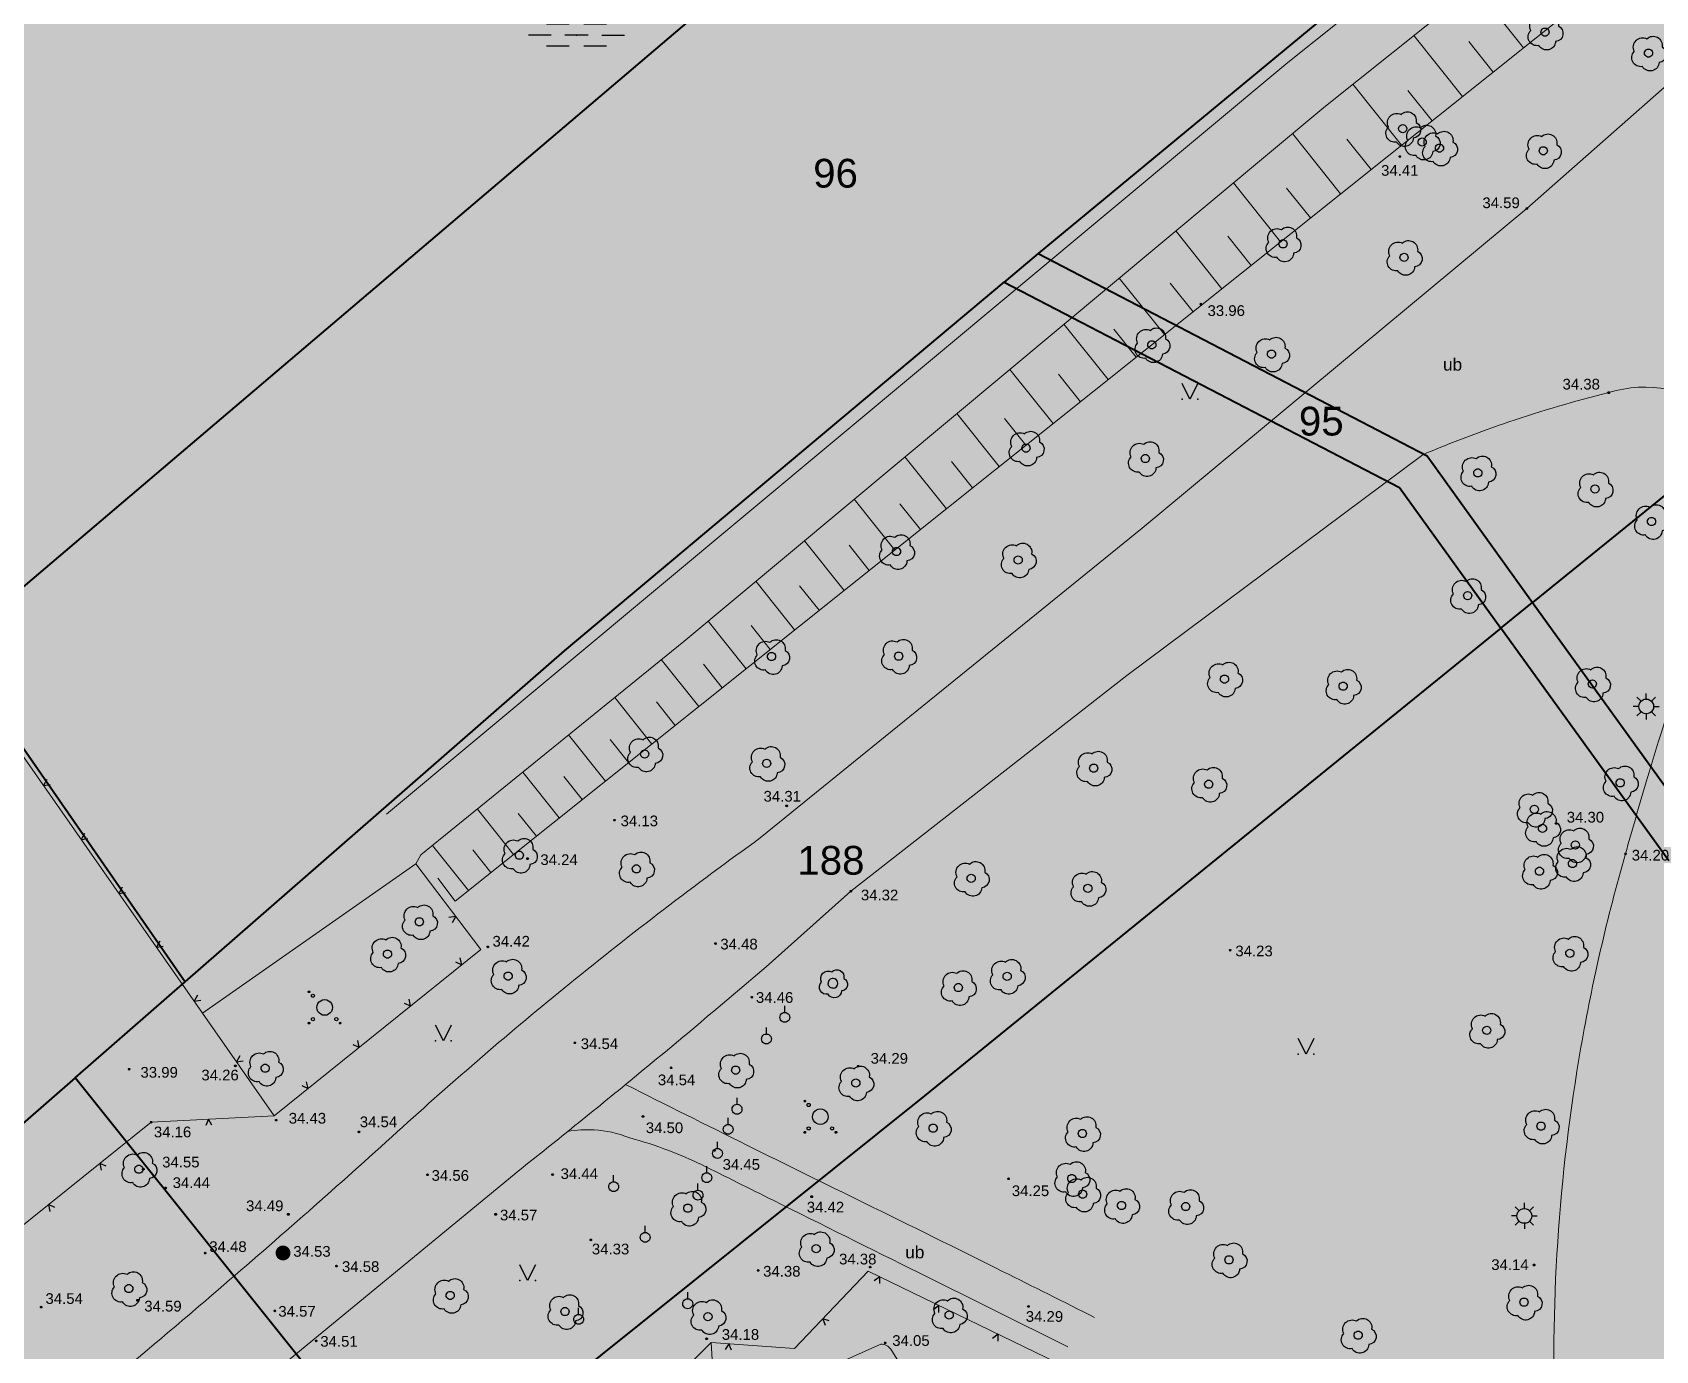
# Model space of a CAD drawing. Header units: metres. Extents: x 363857 to 365179, y 5807840 to 5809004.
# Drawn here: x 364796.9 to 364895.6, y 5808210 to 5808290.2 of the extents above; entities that cross this region are included whole.
import ezdxf

# ---------------------------------------------------------------- set-up
doc = ezdxf.new("R2010")
doc.units = ezdxf.units.M
doc.header["$LTSCALE"] = 0.5
doc.linetypes.add('LF11.26', pattern=[0])
doc.layers.get('0').update_dxf_attribs({"color": 1, "linetype": 'CONTINUOUS'})
for name, color, linetype in [('Flurstücksgrenze', 5, 'CONTINUOUS'), ('Stk.Befestigungsarten', 1, 'CONTINUOUS'), ('Stk.Beleuchtung', 1, 'CONTINUOUS'), ('Stk.Bäume', 1, 'CONTINUOUS'), ('Stk.Böschungen', 1, 'CONTINUOUS'), ('Stk.Einfriedungen', 1, 'CONTINUOUS'), ('Stk.Geländehöhen', 1, 'CONTINUOUS'), ('Stk.Gewässer', 1, 'CONTINUOUS'), ('Stk.Grünflächen', 1, 'CONTINUOUS'), ('Stk.Stadtmöbel', 1, 'CONTINUOUS'), ('Stk.Sumpfflächen', 1, 'CONTINUOUS'), ('Stk.Topografie allgemein', 1, 'CONTINUOUS')]:
    doc.layers.add(name, color=color, linetype=linetype)
doc.styles.add('TA  11.0401.0000', font='Arial.ttf')

# ---------------------------------------------------------------- blocks, each defined once
blk = doc.blocks.new('S11..378')
at = {"color": 0, "lineweight": -2}
blk.add_lwpolyline([(-0.025, 0.05), (0, 0), (0.025, 0.05)], dxfattribs=at)
blk = doc.blocks.new('Geländehöhe')
at = {"color": 0, "lineweight": -2}
for points in [[(0.0087, -0.005, -0.5773503), (-0.0087, -0.005, -0.5773503), (0, 0.01, -0.5773503)], [(0.0043, -0.0025, -0.5773503), (-0.0043, -0.0025, -0.5773503), (0, 0.005, -0.5773503)]]:
    blk.add_lwpolyline(points, format="xyb", close=True, dxfattribs=at)
blk = doc.blocks.new('S11..124')
at = {"color": 0, "lineweight": -2}
for points in [[(-0.1, 0), (-0.175, 0)], [(-0.075, 0.075), (-0.125, 0.125)], [(0, 0.1), (0, 0.175)], [(0.075, 0.075), (0.125, 0.125)], [(0.1, 0), (0.175, 0)], [(-0.075, -0.075), (-0.125, -0.125)], [(0, -0.1), (0, -0.175)], [(0.075, -0.075), (0.125, -0.125)]]:
    blk.add_lwpolyline(points, dxfattribs=at)
blk.add_lwpolyline([(0.0866, -0.05, -0.5773503), (-0.0866, -0.05, -0.5773503), (0, 0.1, -0.5773503)], format="xyb", close=True, dxfattribs=at)
blk = doc.blocks.new('S11..60')
at = {"color": 0, "lineweight": -2}
for points in [[(0.165, 0.075, -0.7675055), (0.13, -0.115, -0.7475991), (-0.075, -0.165, -0.7388858), (-0.175, 0.02, -0.7315501), (-0.02, 0.175, -0.7388858)], [(0.0433, -0.025, -0.5773503), (-0.0433, -0.025, -0.5773503), (0, 0.05, -0.5773503)]]:
    blk.add_lwpolyline(points, format="xyb", close=True, dxfattribs=at)
blk = doc.blocks.new('Nasse Stelle Sumpf')
at = {"color": 0, "lineweight": -2}
for points in [[(-0.035, 0), (-0.0669, 0)], [(-0.01, 0.015), (-0.0419, 0.015)], [(0.016, 0), (-0.016, 0)], [(0.0419, 0.015), (0.01, 0.015)], [(0.035, 0), (0.0669, 0)], [(-0.0419, -0.015), (-0.01, -0.015)], [(0.01, -0.015), (0.0419, -0.015)]]:
    blk.add_lwpolyline(points, dxfattribs=at)
blk.add_point((0, 0), dxfattribs=at)
blk = doc.blocks.new('S11..146', base_point=(0, 0.25))
at = {"color": 0, "lineweight": -2}
blk.add_lwpolyline([(0.05, 0.35), (0, 0.25), (-0.05, 0.35)], dxfattribs=at)
for p in [(-0.05, 0.25), (0.05, 0.25)]:
    blk.add_point(p, dxfattribs=at)
blk = doc.blocks.new('S11..19')
at = {"color": 0, "lineweight": -2}
blk.add_lwpolyline([(0.065, -0.0375, -0.5773503), (-0.065, -0.0375, -0.5773503), (0, 0.075, -0.5773503)], format="xyb", close=True, dxfattribs=at)
blk.add_lwpolyline([(0, 0.075), (0, 0.175)], dxfattribs=at)
blk = doc.blocks.new('S11..147', base_point=(0, 0.3))
at = {"color": 0, "lineweight": -2}
for points in [[(-0.0957, 0.3975, -0.5773503), (-0.1043, 0.3975, -0.5773503), (-0.1, 0.405, -0.5773503)], [(-0.0663, 0.37, -0.5773503), (-0.0837, 0.37, -0.5773503), (-0.075, 0.385, -0.5773503)], [(0.0433, 0.275, -0.5773503), (-0.0433, 0.275, -0.5773503), (0, 0.35, -0.5773503)], [(-0.0663, 0.22, -0.5773503), (-0.0837, 0.22, -0.5773503), (-0.075, 0.235, -0.5773503)], [(0.0837, 0.22, -0.5773503), (0.0663, 0.22, -0.5773503), (0.075, 0.235, -0.5773503)], [(-0.0957, 0.1975, -0.5773503), (-0.1043, 0.1975, -0.5773503), (-0.1, 0.205, -0.5773503)], [(0.1043, 0.1975, -0.5773503), (0.0957, 0.1975, -0.5773503), (0.1, 0.205, -0.5773503)]]:
    blk.add_lwpolyline(points, format="xyb", close=True, dxfattribs=at)
blk = doc.blocks.new('S11..52')
at = {"lineweight": -2}
blk.add_hatch(color=0, dxfattribs=at).paths.add_polyline_path([(0.4, 0), (0.39, -0.089), (0.3604, -0.1736), (0.3127, -0.2494), (0.2494, -0.3127), (0.1736, -0.3604), (0.089, -0.39), (0, -0.4), (-0.089, -0.39), (-0.1736, -0.3604), (-0.2494, -0.3127), (-0.3127, -0.2494), (-0.3604, -0.1736), (-0.39, -0.089), (-0.4, 0), (-0.39, 0.089), (-0.3604, 0.1736), (-0.3127, 0.2494), (-0.2494, 0.3127), (-0.1736, 0.3604), (-0.089, 0.39), (0, 0.4), (0.089, 0.39), (0.1736, 0.3604), (0.2494, 0.3127), (0.3127, 0.2494), (0.3604, 0.1736), (0.39, 0.089)], flags=0)
blk = doc.blocks.new('S11..468')
at = {"lineweight": -2}
h = blk.add_hatch(color=0, dxfattribs=at)
h.paths.add_polyline_path([(0.165, 0.075), (0.1869, 0.0608), (0.2044, 0.0414), (0.2163, 0.0182), (0.2218, -0.0074), (0.2204, -0.0334), (0.2124, -0.0583), (0.1982, -0.0802), (0.1788, -0.0977), (0.1555, -0.1096), (0.13, -0.115), (0.1241, -0.1457), (0.1098, -0.1735), (0.0882, -0.1962), (0.0611, -0.2118), (0.0307, -0.2192), (-0.0005, -0.2178), (-0.0301, -0.2076), (-0.0556, -0.1895), (-0.075, -0.165), (-0.106, -0.1667), (-0.1362, -0.1598), (-0.1632, -0.1446), (-0.185, -0.1226), (-0.1998, -0.0953), (-0.2063, -0.065), (-0.2041, -0.034), (-0.1934, -0.005), (-0.175, 0.02), (-0.1856, 0.0504), (-0.1875, 0.0825), (-0.1803, 0.1139), (-0.1648, 0.142), (-0.142, 0.1648), (-0.1139, 0.1803), (-0.0825, 0.1875), (-0.0504, 0.1856), (-0.02, 0.175), (0.005, 0.1934), (0.034, 0.2041), (0.065, 0.2063), (0.0953, 0.1998), (0.1226, 0.185), (0.1446, 0.1632), (0.1598, 0.1362), (0.1667, 0.106)], flags=0)
h.paths.add_polyline_path([(0, -0.075), (0.0194, -0.0724), (0.0375, -0.065), (0.053, -0.053), (0.065, -0.0375), (0.0724, -0.0194), (0.075, 0), (0.0724, 0.0194), (0.065, 0.0375), (0.053, 0.053), (0.0375, 0.065), (0.0194, 0.0724), (0, 0.075), (-0.0194, 0.0724), (-0.0375, 0.065), (-0.053, 0.053), (-0.065, 0.0375), (-0.0724, 0.0194), (-0.075, 0), (-0.0724, -0.0194), (-0.065, -0.0375), (-0.053, -0.053), (-0.0375, -0.065), (-0.0194, -0.0724)], flags=0)
at = {"color": 0, "lineweight": -2}
blk.add_lwpolyline([(0.165, 0.075, -0.7675055), (0.13, -0.115, -0.7475991), (-0.075, -0.165, -0.7388858), (-0.175, 0.02, -0.7315501), (-0.02, 0.175, -0.7388858)], format="xyb", close=True, dxfattribs=at)
for points in [[(0, -0.075, 1), (0, 0.075, 0.4142136), (-0.075, 0)], [(0, -0.075, -0.4142136), (-0.075, 0)]]:
    blk.add_lwpolyline(points, format="xyb", dxfattribs=at)

msp = doc.modelspace()

# ---------------------------------------------------------------- hatches: boundary and pattern name
at = {"layer": 'Stk.Befestigungsarten', "lineweight": 18, "true_color": 0xdcbe9c}
for points in [[(364864.3972, 5808260.0193), (364887.77, 5808279.4475), (364897.1465, 5808287.7286), (364908.049, 5808296.0104, -0.0063749), (364912.0024, 5808302.5644, -0.0156091), (364922.3763, 5808318.1677), (364925.457, 5808316.3547, 0.1041843), (364922.3051, 5808310.6199, 0.0859613), (364921.6386, 5808305.2432, 0.2134048), (364923.7489, 5808303.0983, 0.2472108), (364927.1619, 5808303.4819), (364923.2316, 5808299.6046), (364922.5557, 5808297.086, 0.0044565), (364917.4421, 5808289.2934, 0.0099317), (364906.5514, 5808271.6072, 0.0116849), (364902.2198, 5808262.8125, 0.169235), (364899.6084, 5808266.9635, 0.2486215), (364892.7498, 5808268.2569, 0.0207933), (364886.6812, 5808266.4776, 0.0182986), (364881.4788, 5808264.4992), (364863.4616, 5808251.0525), (364846.6752, 5808237.9449), (364841.525, 5808233.35), (364841.172, 5808241.181)], [(364739.128, 5808233.772), (364737.3736, 5808236.0887), (364732.389, 5808232.314), (364726.39, 5808240.2141), (364725.8175, 5808240.968), (364731.169, 5808304.968), (364758.67, 5808292.857), (364771.111, 5808282.627), (364788.435, 5808257.492), (364807.2571, 5808230.5379), (364811.62, 5808224.29), (364804.143, 5808223.901), (364762.532, 5808190.482), (364761.9, 5808187.891), (364760.883, 5808188.602), (364759.825, 5808189.816), (364750.842, 5808201.52), (364746.787, 5808210.274), (364746.767, 5808212.182), (364746.055, 5808214.235), (364745.302, 5808215.615), (364751.485, 5808220.361), (364741.091, 5808233.831), (364734.926, 5808229.062), (364734.184, 5808230.028)], [(364829.466, 5808223.336, 0.002208), (364832.9864, 5808226.1955, 0.0015821), (364840.35, 5808222.511, 0.0015344), (364847.514, 5808218.982, -0.0017123), (364855.904, 5808214.834, -0.0011423), (364861.485, 5808212.035), (364859.873, 5808210.241), (364850.829, 5808214.742, -0.0003403), (364841.954, 5808219.154, -0.0001671), (364837.598, 5808221.325, 0.0206354), (364835.611, 5808222.176, 0.0243005), (364833.191, 5808222.964, 0.0813836), (364831.07, 5808223.437, 0.0600088)]]:
    msp.add_hatch(color=31, dxfattribs=at).paths.add_polyline_path(points, flags=0)
at = {"layer": 'Stk.Befestigungsarten', "lineweight": 18}
msp.add_hatch(color=9, dxfattribs=at).paths.add_polyline_path([(364898.1865, 5808218.3616, 0.0355118), (364897.263, 5808187.0591), (364889.2926, 5808190.4137), (364889.5062, 5808204.6667, -0.0535698), (364891.0618, 5808228.4691, -0.0270121), (364893.7669, 5808240.2151, -0.0041672), (364895.03, 5808244.5855, -0.0092636), (364898.0977, 5808254.2212), (364898.927, 5808254.0226), (364900.9513, 5808260.0244, -0.0036505), (364902.2198, 5808262.8125), (364911.1368, 5808262.2924, 0.0451272), (364901.7527, 5808236.3726, 0.0319478)], flags=0)
at = {"layer": 'Stk.Befestigungsarten', "lineweight": 18, "true_color": 0xfcddb3}
msp.add_hatch(color=41, dxfattribs=at).paths.add_polyline_path([(364774.5544, 5808186.9633, -0.0013639), (364776.851, 5808188.851, -0.013176), (364799.554, 5808206.431, 0.0052692), (364808.227, 5808213.719, 0.0067484), (364819.107, 5808223.317, -0.0141185), (364829.588, 5808232.332, -0.0148873), (364841.172, 5808241.181), (364841.525, 5808233.35, -0.0054234), (364832.9864, 5808226.1955, -0.002208), (364829.466, 5808223.336, -0.0018133), (364826.556, 5808221.011), (364801.846, 5808200.69, -0.0063832), (364787.097, 5808188.246, -0.0035431), (364778.9925, 5808181.5779)], flags=0)
at = {"layer": 'Stk.Gewässer', "lineweight": 18, "true_color": 0xe3ffff}
msp.add_hatch(color=7, dxfattribs=at).paths.add_polyline_path([(364905.3259, 5808309.7896), (364890.4642, 5808297.6081), (364875.4346, 5808285.6003), (364836.5151, 5808253.135), (364820.5383, 5808240.1479), (364818.4522, 5808242.6245), (364873.2503, 5808288.3342), (364903.039, 5808312.1336), (364904.1469, 5808310.998)], flags=0)
at = {"layer": 'Stk.Grünflächen', "lineweight": 18, "true_color": 0xe0ffd9}
for points in [[(364910.2563, 5808304.9023), (364912.0024, 5808302.5644, 0.0063749), (364908.049, 5808296.0104), (364897.1465, 5808287.7286), (364887.77, 5808279.4475), (364864.3972, 5808260.0193), (364841.172, 5808241.181), (364820.5383, 5808240.1479), (364836.5151, 5808253.135), (364875.4346, 5808285.6003), (364890.4642, 5808297.6081), (364905.3259, 5808309.7896), (364908.8533, 5808306.2222)], [(364859.228, 5808209.266), (364859.873, 5808210.241), (364861.485, 5808212.035), (364865.6242, 5808219.6849), (364841.525, 5808233.35), (364846.6752, 5808237.9449), (364863.4616, 5808251.0525), (364881.4788, 5808264.4992, -0.0182986), (364886.6812, 5808266.4776, -0.0207933), (364892.7498, 5808268.2569, -0.2486215), (364899.6084, 5808266.9635, -0.169235), (364902.2198, 5808262.8125, 0.0036505), (364900.9513, 5808260.0244), (364898.927, 5808254.0226), (364898.0977, 5808254.2212, 0.0092636), (364895.03, 5808244.5855, 0.0041672), (364893.7669, 5808240.2151, 0.0270121), (364891.0618, 5808228.4691, 0.0535698), (364889.5062, 5808204.6667), (364889.2926, 5808190.4137), (364882.507, 5808196.2735), (364869.5503, 5808204.0197), (364867.5976, 5808205.4228)], [(364824.176, 5808234.405), (364820.243, 5808239.606), (364820.5383, 5808240.1479), (364841.172, 5808241.181, 0.0148873), (364829.588, 5808232.332, 0.0141185), (364819.107, 5808223.317, -0.0067484), (364808.227, 5808213.719), (364811.62, 5808224.29)], [(364811.62, 5808224.29), (364807.2571, 5808230.5379), (364820.243, 5808239.606), (364824.176, 5808234.405)], [(364832.9864, 5808226.1955, 0.0054234), (364841.525, 5808233.35), (364865.6242, 5808219.6849), (364861.485, 5808212.035, 0.0011423), (364855.904, 5808214.834, 0.0017123), (364847.514, 5808218.982, -0.0015344), (364840.35, 5808222.511, -0.0015821)], [(364811.62, 5808224.29), (364808.227, 5808213.719, -0.0052692), (364799.554, 5808206.431, 0.013176), (364776.851, 5808188.851, 0.0013639), (364774.5544, 5808186.9633, 0.0015063), (364772.03, 5808184.864, -0.0229125), (364768.761, 5808184.516, -0.0286678), (364764.649, 5808184.504, -0.0715757), (364761.218, 5808184.882, -0.0484873), (364759.015, 5808185.685), (364761.9, 5808187.891), (364762.532, 5808190.482), (364804.143, 5808223.901)], [(364827.72, 5808200.009), (364815.089, 5808191.211), (364801.846, 5808200.69), (364826.556, 5808221.011, 0.0018133), (364829.466, 5808223.336, -0.0600088), (364831.07, 5808223.437, -0.0813836), (364833.191, 5808222.964, -0.0243005), (364835.611, 5808222.176, -0.0206354), (364837.598, 5808221.325, 0.0001671), (364841.954, 5808219.154, 0.0003403), (364850.829, 5808214.742), (364859.873, 5808210.241), (364859.228, 5808209.266), (364847.728, 5808214.848), (364843.248, 5808210.147), (364838.177, 5808210.511)], [(364882.7186, 5808183.473), (364853.8652, 5808182.4473), (364850.0673, 5808189.9997), (364849.7039, 5808200.161, 0.0368493), (364849.3422, 5808203.3545, 0.0347596), (364848.1682, 5808207.7871), (364846.1304, 5808206.8081), (364847.2479, 5808204.5756, -0.0811915), (364848.4188, 5808200.714), (364848.806, 5808190.2134), (364838.177, 5808210.511), (364843.248, 5808210.147), (364847.728, 5808214.848), (364859.228, 5808209.266), (364867.5976, 5808205.4228), (364869.5503, 5808204.0197), (364882.507, 5808196.2735)], [(364787.9804, 5808060.1506), (364783.7944, 5808066.0078), (364783.6743, 5808128.3227), (364775.14, 5808141.991), (364765.749, 5808156.696), (364801.498, 5808181.759), (364815.089, 5808191.211), (364827.72, 5808200.009), (364838.177, 5808210.511), (364846.6192, 5808068.4743), (364846.9628, 5808060.6251), (364793.6193, 5808057.3629)], [(364853.1771, 5808068.9816), (364853.1947, 5808068.8754), (364852.0727, 5808068.807), (364846.6192, 5808068.4743), (364838.177, 5808210.511), (364848.806, 5808190.2134), (364849.1959, 5808179.6379), (364850.4575, 5808147.5066), (364851.7211, 5808112.6871), (364852.9554, 5808079.4445)]]:
    msp.add_hatch(color=254, dxfattribs=at).paths.add_polyline_path(points, flags=0)
at = {"layer": 'Stk.Sumpfflächen', "lineweight": 18, "true_color": 0xf2f2cc}
msp.add_hatch(color=254, dxfattribs=at).paths.add_polyline_path([(364902.6518, 5808312.5304), (364903.039, 5808312.1336), (364873.2503, 5808288.3342), (364818.4522, 5808242.6245), (364820.5383, 5808240.1479), (364820.243, 5808239.606), (364807.2571, 5808230.5379), (364788.435, 5808257.492), (364771.111, 5808282.627), (364847.9733, 5808351.3338), (364897.0993, 5808317.5567), (364902.5737, 5808312.6011)], flags=0)

# ---------------------------------------------------------------- linework, layer by layer
at = {"layer": 'Flurstücksgrenze', "color": 7, "linetype": 'Continuous', "lineweight": 40}
for p, q in [((364882.622, 5808329.838), (364792.093, 5808252.819)), ((364972.471, 5808323.928), (364888.125, 5808255.495)), ((364903.705, 5808314.499), (364858.072, 5808276.708)), ((364858.072, 5808276.708), (364856.004, 5808274.982)), ((364858.072, 5808276.708), (364881.703, 5808264.413)), ((364881.703, 5808264.413), (364888.125, 5808255.495)), ((364886.197, 5808253.93), (364888.125, 5808255.495)), ((364888.125, 5808255.495), (364898.602, 5808240.946)), ((364896.394, 5808239.787), (364886.197, 5808253.93)), ((364792.093, 5808252.819), (364806.217, 5808232.434)), ((364799.518, 5808226.59), (364756.376, 5808188.954))]:
    msp.add_line(p, q, dxfattribs=at)
msp.add_lwpolyline([(364799.518, 5808226.59), (364806.217, 5808232.434), (364829.28, 5808252.554), (364856.004, 5808274.982), (364880.032, 5808262.481), (364886.197, 5808253.93), (364851.164, 5808225.506), (364820.229, 5808200.71), (364799.518, 5808226.59)], close=True, dxfattribs=at)
at = {"layer": 'Stk.Böschungen', "color": 7, "linetype": 'Continuous', "lineweight": 18}
for p, q in [((364822.6159, 5808237.3359, 34.72), (364908.8533, 5808306.2222)), ((364875.4346, 5808285.6003, 32.415), (364890.4642, 5808297.6081, 32.688)), ((364836.5151, 5808253.135, 32.266), (364875.4346, 5808285.6003, 32.415)), ((364820.5383, 5808240.1479, 32.54), (364836.5151, 5808253.135, 32.266)), ((364848.4987, 5808210.413), (364844.2761, 5808208.5235)), ((364852.0252, 5808205.3932), (364849.1143, 5808210.1007))]:
    msp.add_line(p, q, dxfattribs=at)
at = {"layer": 'Stk.Böschungen', "color": 7, "linetype": 'Continuous', "lineweight": 9}
for p, q in [((364887.5725, 5808289.2231), (364884.6105, 5808292.9313)), ((364883.8645, 5808286.2612), (364880.9027, 5808289.969)), ((364885.7184, 5808287.7421), (364884.2375, 5808289.5961)), ((364880.1567, 5808283.2994), (364877.1952, 5808287.0069)), ((364882.0105, 5808284.7802), (364880.5297, 5808286.6341)), ((364876.4503, 5808280.3387), (364873.5219, 5808284.0048)), ((364878.303, 5808281.8186), (364876.8231, 5808283.6713)), ((364872.8037, 5808277.4258), (364869.9371, 5808281.0145)), ((364874.6173, 5808278.8745), (364873.1686, 5808280.6881)), ((364869.2341, 5808274.5745), (364866.428, 5808278.0873)), ((364871.0094, 5808275.9925), (364869.5913, 5808277.7678)), ((364865.7399, 5808271.7833), (364862.993, 5808275.222)), ((364867.4777, 5808273.1714), (364866.0895, 5808274.9092)), ((364862.3194, 5808269.051), (364859.6306, 5808272.4171)), ((364864.0205, 5808270.4098), (364862.6617, 5808272.111)), ((364858.9712, 5808266.3764), (364856.3391, 5808269.6715)), ((364860.6364, 5808267.7066), (364859.3062, 5808269.3718)), ((364855.6936, 5808263.7583), (364853.1171, 5808266.9838)), ((364857.3236, 5808265.0604), (364856.0216, 5808266.6904)), ((364852.4852, 5808261.1955), (364849.9631, 5808264.3528)), ((364854.0808, 5808262.47), (364852.8063, 5808264.0657)), ((364849.3446, 5808258.6867), (364846.8757, 5808261.7775)), ((364850.9065, 5808259.9344), (364849.6588, 5808261.4963)), ((364846.2702, 5808256.231), (364843.8535, 5808259.2564)), ((364847.7992, 5808257.4523), (364846.5779, 5808258.9813)), ((364843.2608, 5808253.827), (364840.8951, 5808256.7886)), ((364844.7575, 5808255.0226), (364843.562, 5808256.5193)), ((364840.3149, 5808251.4738), (364837.9991, 5808254.3729)), ((364841.78, 5808252.6442), (364840.6097, 5808254.1092)), ((364837.4312, 5808249.1704), (364835.1504, 5808252.0257)), ((364838.8654, 5808250.316), (364837.7198, 5808251.7501)), ((364834.582, 5808246.8944), (364832.3206, 5808249.7254)), ((364836.0036, 5808248.0299), (364834.868, 5808249.4515)), ((364831.757, 5808244.6378), (364829.5149, 5808247.4447)), ((364833.1665, 5808245.7637), (364832.0406, 5808247.1732)), ((364828.9561, 5808242.4005), (364826.7331, 5808245.1835)), ((364830.3536, 5808243.5168), (364829.2373, 5808244.9142)), ((364826.1791, 5808240.1821), (364823.9749, 5808242.9414)), ((364827.5646, 5808241.2889), (364826.4578, 5808242.6745)), ((364823.4256, 5808237.9827), (364821.2403, 5808240.7185)), ((364824.7994, 5808239.0801), (364823.702, 5808240.4538)), ((364822.6159, 5808237.3359), (364821.5771, 5808238.7419))]:
    msp.add_line(p, q, dxfattribs=at)
at = {"layer": 'Stk.Böschungen', "color": 7, "linetype": 'Continuous', "lineweight": 18}
msp.add_arc((364848.4567, 5808209.5672), 0.8468, 39.047565, 87.153999, dxfattribs=at)
at = {"layer": 'Stk.Einfriedungen', "color": 7, "linetype": 'LF11.26', "lineweight": 18}
for p, q in [((364788.435, 5808257.492, 34.141), (364807.2571, 5808230.5379)), ((364811.62, 5808224.29, 34.447), (364807.2571, 5808230.5379)), ((364811.62, 5808224.29, 34.447), (364804.143, 5808223.901, 34.156)), ((364804.143, 5808223.901, 34.156), (364762.532, 5808190.482, 34.834)), ((364847.728, 5808214.848, 34.34), (364843.248, 5808210.147, 34.124)), ((364859.228, 5808209.266, 34.26), (364847.728, 5808214.848, 34.34)), ((364843.248, 5808210.147, 34.124), (364838.177, 5808210.511, 34.165))]:
    msp.add_line(p, q, dxfattribs=at)
msp.add_lwpolyline([(364787.9804, 5808060.1506), (364783.7944, 5808066.0078), (364783.6743, 5808128.3227), (364775.14, 5808141.991), (364765.749, 5808156.696), (364801.498, 5808181.759), (364815.089, 5808191.211), (364827.72, 5808200.009), (364838.177, 5808210.511), (364846.6192, 5808068.4743), (364846.9628, 5808060.6251), (364793.6193, 5808057.3629), (364787.9804, 5808060.1506)], close=True, dxfattribs=at)
msp.add_polyline3d([(364820.243, 5808239.606, 32.836), (364824.176, 5808234.405, 34.418), (364811.62, 5808224.29, 34.447)], dxfattribs=at)
at = {"layer": 'Stk.Topografie allgemein', "color": 7, "linetype": 'Continuous', "lineweight": 9}
for p, q in [((364873.2503, 5808288.3342), (364903.039, 5808312.1336)), ((364890.4642, 5808297.6081, 32.688), (364875.4346, 5808285.6003, 32.415)), ((364818.4522, 5808242.6245), (364873.2503, 5808288.3342)), ((364887.77, 5808279.4475, 34.594), (364897.1465, 5808287.7286, 34.841)), ((364875.4346, 5808285.6003, 32.415), (364836.5151, 5808253.135, 32.266)), ((364864.3972, 5808260.0193, 34.086), (364887.77, 5808279.4475, 34.594)), ((364863.4616, 5808251.0525, 34.205), (364881.4788, 5808264.4992, 34.339)), ((364841.172, 5808241.181, 34.383), (364864.3972, 5808260.0193, 34.086)), ((364836.5151, 5808253.135, 32.266), (364820.5383, 5808240.1479, 32.54)), ((364846.6752, 5808237.9449, 34.319), (364863.4616, 5808251.0525, 34.205)), ((364820.243, 5808239.606, 32.836), (364820.5383, 5808240.1479, 32.54)), ((364807.2571, 5808230.5379), (364820.243, 5808239.606, 32.836)), ((364841.525, 5808233.35, 34.46), (364846.6752, 5808237.9449, 34.319)), ((364801.846, 5808200.69, 34.506), (364826.556, 5808221.011, 34.568)), ((364850.829, 5808214.742, 34.344), (364859.873, 5808210.241, 34.235))]:
    msp.add_line(p, q, dxfattribs=at)
for centre, radius, start, end in [((364894.9589, 5808261.1399, 34.336), 7.452, 51.396758, 107.244298), ((364911.0989, 5808194.4355, 34.406), 76.0677, 103.958622, 108.723414), ((364911.1003, 5808194.4359, 34.383), 76.0677, 108.724471, 112.917745), ((365156.584, 5808166.6212, 34.174), 272.9266, 161.278684, 163.40168), ((365156.5852, 5808166.6251, 34.198), 272.9266, 163.402526, 164.357569), ((364983.9467, 5808042.2716, 34.454), 244.846, 125.670319, 129.081989), ((365001.0456, 5808209.3244, 34.249), 111.6376, 163.936323, 170.125534), ((364507.4672, 5808623.3617, 34.491), 513.5209, 309.3382, 310.581138), ((364983.9467, 5808042.2716, 34.545), 244.846, 129.081989, 132.317495), ((365001.0464, 5808209.329, 34.221), 111.6376, 170.127977, 182.393555), ((364507.4631, 5808623.3583, 34.535), 513.5209, 308.832751, 309.338788), ((365418.8882, 5809387.9399, 34.462), 1301.1268, 243.2368509, 243.5994379), ((364458.119, 5808621.5563, 34.496), 537.5006, 310.644442, 312.191045), ((364507.4714, 5808623.365, 34.558), 513.5209, 308.41598, 308.831567), ((364830.6873, 5808216.7282, 34.527), 6.7197, 86.734744, 100.471273), ((364830.6871, 5808216.7282, 34.492), 6.7197, 68.122936, 86.733676), ((364826.299, 5808197.6881, 34.471), 26.1987, 69.179637, 74.747804), ((364826.299, 5808197.6881, 34.447), 26.1987, 64.451022, 69.179646), ((365418.8926, 5809387.9377, 34.413), 1301.1268, 243.5992204, 243.9508904), ((368087.6246, 5814736.881, 34.404), 7281.1498, 243.48950518, 243.52780418), ((368087.6246, 5814736.8809, 34.362), 7281.1498, 243.5278039, 243.6057959), ((364246.1061, 5806991.9783, 34.373), 1366.4661, 63.4960766, 63.8885156), ((364246.1061, 5806991.9783, 34.293), 1366.4661, 63.2342849, 63.4960769), ((364458.119, 5808621.5563, 34.44), 537.5006, 309.436834, 310.644441)]:
    msp.add_arc(centre, radius, start, end, dxfattribs=at)

# ---------------------------------------------------------------- block references
at = {"layer": 'Stk.Beleuchtung', "color": 7, "xscale": 4.5, "yscale": 4.5}
for p in [(364895.03, 5808249.1767), (364887.6207, 5808218.2034, 34.36)]:
    msp.add_blockref('S11..124', p, dxfattribs=at)
at = {"layer": 'Stk.Bäume', "color": 7, "xscale": 4.95, "yscale": 4.95}
for p in [(364888.8749, 5808290.1764, 34.784), (364895.1719, 5808288.9013, 34.883), (364880.2259, 5808284.3066, 34.374), (364881.4068, 5808283.4911, 34.447), (364882.4582, 5808283.1232, 34.437), (364888.7714, 5808282.9612, 34.691), (364872.9487, 5808277.3012, 34.257), (364880.3082, 5808276.4793, 34.451), (364864.9793, 5808271.1691, 34.013), (364872.2462, 5808270.5992, 34.228), (364857.3277, 5808264.8847, 33.765), (364864.5818, 5808264.2483, 33.923), (364884.7924, 5808263.378, 34.43), (364891.9141, 5808262.3959, 34.436), (364895.3544, 5808260.4229, 34.188), (364849.4479, 5808258.5977, 33.84), (364856.8501, 5808258.0812, 33.828), (364884.1734, 5808255.9171, 34.525), (364841.8593, 5808252.2137, 34.008), (364849.5839, 5808252.2341, 34.009), (364869.3915, 5808250.8427), (364876.6007, 5808250.4085), (364891.7563, 5808250.546, 34.32), (364834.145, 5808246.288, 34.136), (364841.5615, 5808245.716, 34.14), (364861.4424, 5808245.4289), (364868.4322, 5808244.4487), (364893.4508, 5808244.533, 34.305), (364888.2279, 5808242.9257, 34.281), (364888.722, 5808241.7645, 34.305), (364826.524, 5808240.132, 34.241), (364890.7203, 5808240.7539, 34.269), (364833.64, 5808239.302, 34.541), (364888.5388, 5808239.1584, 34.293), (364890.5484, 5808239.6253, 34.231), (364853.9976, 5808238.7267), (364861.0847, 5808238.1177), (364820.447, 5808236.086, 34.212), (364818.512, 5808234.122, 34.123), (364890.39, 5808234.1725, 34.341), (364825.841, 5808232.784, 34.606), (364853.2103, 5808232.0879), (364856.18, 5808232.7701), (364885.3336, 5808229.4894, 34.313), (364811.0774, 5808227.1834, 34.487), (364839.676, 5808227.069, 34.723), (364846.9791, 5808226.2857), (364851.677, 5808223.539, 34.641), (364860.753, 5808223.2141), (364888.6339, 5808223.6638, 34.387), (364803.394, 5808221.043), (364860.11, 5808220.476, 34.294), (364860.768, 5808219.529, 34.227), (364836.7671, 5808218.6758), (364863.134, 5808218.838, 34.06), (364867.0315, 5808218.7722), (364844.5675, 5808216.2117), (364869.667, 5808215.5356), (364802.782, 5808213.788), (364822.324, 5808213.369), (364829.3009, 5808212.3879, 34.608), (364887.6002, 5808212.962, 34.363), (364837.991, 5808212.078, 34.178), (364852.658, 5808212.1796), (364877.5162, 5808210.9516)]:
    msp.add_blockref('S11..60', p, dxfattribs=at)
at = {"layer": 'Stk.Bäume', "color": 254, "true_color": 0xcccccc, "xscale": 4, "yscale": 4}
msp.add_blockref('S11..468', (364845.595, 5808232.342, 34.524), dxfattribs=at)
at = {"layer": 'Stk.Einfriedungen', "color": 7, "xscale": 7.5, "yscale": 7.5}
for p, rotation in [((364797.5954, 5808244.3738), 304.927), ((364799.8856, 5808241.0943), 304.927), ((364802.1757, 5808237.8148), 304.927), ((364822.6556, 5808236.4155, 33.806), 127.097), ((364804.4658, 5808234.5352), 304.927), ((364823.024, 5808233.4769, 34.421), 38.855), ((364806.7559, 5808231.2557), 304.927), ((364819.909, 5808230.9676, 34.428), 38.855), ((364816.794, 5808228.4582, 34.435), 38.855), ((364809.3299, 5808227.5695), 304.927), ((364813.6791, 5808225.9488, 34.442), 38.855), ((364807.6254, 5808224.0822, 34.292), 182.978), ((364801.0243, 5808221.3963, 34.207), 218.769), ((364797.9056, 5808218.8916, 34.258), 218.769), ((364848.4325, 5808214.506, 34.335), 154.108), ((364852.031, 5808212.7594, 34.31), 154.108), ((364844.9685, 5808211.9523, 34.207), 226.379), ((364839.2583, 5808210.4334, 34.156), 175.894), ((364855.6295, 5808211.0127, 34.285), 154.108)]:
    msp.add_blockref('S11..378', p, dxfattribs=dict(at, rotation=rotation))
at = {"layer": 'Stk.Geländehöhen', "color": 7, "xscale": 5, "yscale": 5}
for p in [(364880.0525, 5808282.6128, 34.41), (364887.77, 5808279.4475, 34.594), (364867.9495, 5808273.6364, 33.961), (364892.7498, 5808268.2569, 34.385), (364842.7781, 5808243.1339, 34.313), (364832.314, 5808242.264, 34.132), (364889.5541, 5808242.0681, 34.299), (364827.025, 5808239.923, 34.243), (364893.7669, 5808240.2151, 34.204), (364846.6752, 5808237.9449, 34.319), (364824.608, 5808234.558, 34.417), (364838.457, 5808234.765, 34.485), (364869.7319, 5808234.3599, 34.234), (364840.658, 5808231.5, 34.461), (364829.895, 5808228.727, 34.538), (364802.812, 5808227.125, 33.992), (364809.261, 5808227.326, 34.255), (364835.756, 5808227.212, 34.541), (364847.121, 5808227.308, 34.292), (364834.045, 5808224.25, 34.495), (364804.143, 5808223.901, 34.156), (364811.736, 5808224.025, 34.428), (364816.774, 5808223.31, 34.545), (364838.394, 5808222.182, 34.453), (364803.67, 5808221.041, 34.551), (364820.944, 5808220.708, 34.565), (364828.547, 5808220.7154, 34.436), (364856.268, 5808220.462, 34.252), (364805.017, 5808219.902, 34.436), (364844.299, 5808219.377, 34.416), (364812.484, 5808218.303, 34.488), (364825.087, 5808218.299, 34.574), (364830.872, 5808216.743, 34.332), (364807.423, 5808215.944, 34.483), (364812.317, 5808215.698, 34.532), (364888.2102, 5808215.2191, 34.136), (364815.405, 5808215.152, 34.579), (364841.04, 5808214.89, 34.384), (364847.854, 5808215.095, 34.384), (364797.46, 5808212.662, 34.537), (364803.325, 5808213.071, 34.594), (364811.666, 5808212.432, 34.572), (364857.477, 5808212.703, 34.289), (364814.175, 5808210.606, 34.508), (364837.911, 5808210.733, 34.177), (364848.7638, 5808210.4865, 34.046)]:
    msp.add_blockref('Geländehöhe', p, dxfattribs=at)
at = {"layer": 'Stk.Grünflächen', "color": 7}
for name, p, xscale, yscale in [('S11..146', (364867.2904, 5808267.8623), 9.53, 9.53), ('S11..147', (364814.689, 5808230.8778), 9.5, 9.5), ('S11..146', (364821.9108, 5808228.853), 9.53, 9.53), ('S11..146', (364874.3486, 5808228.0369), 9.53, 9.53), ('S11..147', (364844.8251, 5808224.2358), 9.5, 9.5), ('S11..146', (364827.0256, 5808214.2796), 9.53, 9.53)]:
    msp.add_blockref(name, p, dxfattribs=dict(at, xscale=xscale, yscale=yscale))
at = {"layer": 'Stk.Stadtmöbel', "color": 7, "xscale": 4, "yscale": 4}
for p in [(364842.663, 5808230.275, 34.389), (364841.548, 5808228.964, 34.397), (364839.761, 5808224.689, 34.475), (364839.221, 5808223.471, 34.414), (364838.57, 5808222.004, 34.393), (364837.92, 5808220.527, 34.385), (364832.257, 5808219.979, 34.446), (364837.384, 5808219.468, 34.463), (364834.175, 5808216.901, 34.483), (364836.763, 5808212.865, 34.222), (364830.132, 5808211.917, 34.526)]:
    msp.add_blockref('S11..19', p, dxfattribs=at)
at = {"layer": 'Stk.Sumpfflächen', "color": 7, "xscale": 43.75, "yscale": 43.75}
msp.add_blockref('Nasse Stelle Sumpf', (364830, 5808290), dxfattribs=at)
at = {"layer": 'Stk.Topografie allgemein', "color": 7, "xscale": 1.13, "yscale": 1.13}
msp.add_blockref('S11..52', (364812.16, 5808215.951, 34.503), dxfattribs=at)

# ---------------------------------------------------------------- texts
at = {"layer": 'Flurstücksgrenze', "color": 7, "lineweight": 35, "char_height": 1.75, "attachment_point": 7, "line_spacing_factor": 0.84, "style": 'TA  11.0401.0000'}
for s, insert in [('96', (364844.3895, 5808280.697)), ('95', (364873.9175, 5808265.625)), ('188', (364843.4262, 5808238.925))]:
    msp.add_mtext(s, dxfattribs=dict(at, insert=insert))
at = {"layer": 'Stk.Befestigungsarten', "color": 7, "lineweight": 18, "char_height": 0.75, "attachment_point": 7, "line_spacing_factor": 0.84, "style": 'TA  11.0401.0000'}
for insert in [(364882.6751, 5808269.5859), (364849.9834, 5808215.6156)]:
    msp.add_mtext('ub', dxfattribs=dict(at, insert=insert))
at = {"layer": 'Stk.Geländehöhen', "color": 7, "lineweight": 18, "char_height": 0.65, "attachment_point": 7, "line_spacing_factor": 0.84, "style": 'TA  11.0401.0000'}
for s, insert in [('34.41', (364878.9143, 5808281.434, 34.41)), ('34.59', (364885.0712, 5808279.4638, 34.594)), ('33.96', (364868.3627, 5808272.9106, 33.961)), ('34.38', (364889.9424, 5808268.4371, 34.385)), ('34.31', (364841.3723, 5808243.3836, 34.313)), ('34.13', (364832.6823, 5808241.8868, 34.132)), ('34.30', (364890.197, 5808242.1114, 34.299)), ('34.24', (364827.8043, 5808239.5295, 34.243)), ('34.20', (364894.1493, 5808239.8009, 34.204)), ('34.32', (364847.2896, 5808237.3801, 34.319)), ('34.42', (364824.8952, 5808234.569, 34.417)), ('34.48', (364838.7434, 5808234.3928, 34.485)), ('34.23', (364870.0516, 5808233.9774)), ('34.46', (364840.909, 5808231.1488, 34.461)), ('34.54', (364830.26, 5808228.3386, 34.538)), ('34.29', (364847.8788, 5808227.4488, 34.292)), ('33.99', (364803.495, 5808226.6)), ('34.26', (364807.1967, 5808226.4345, 34.255)), ('34.54', (364834.9489, 5808226.142, 34.541)), ('34.43', (364812.507, 5808223.8091, 34.428)), ('34.54', (364816.8267, 5808223.5898, 34.545)), ('34.16', (364804.3092, 5808222.9744)), ('34.50', (364834.2134, 5808223.2288, 34.495)), ('34.55', (364804.8136, 5808221.1429, 34.551)), ('34.45', (364838.8842, 5808220.9984, 34.453)), ('34.44', (364805.4502, 5808219.8923, 34.436)), ('34.56', (364821.1921, 5808220.3284, 34.565)), ('34.44', (364829.0351, 5808220.4391)), ('34.25', (364856.4646, 5808219.3984, 34.252)), ('34.49', (364809.9108, 5808218.484, 34.488)), ('34.57', (364825.3478, 5808217.9244, 34.574)), ('34.42', (364843.9993, 5808218.403, 34.416)), ('34.48', (364807.6775, 5808216.0024, 34.483)), ('34.53', (364812.783, 5808215.712, 34.532)), ('34.33', (364830.934, 5808215.856, 34.332)), ('34.58', (364815.743, 5808214.788, 34.579)), ('34.38', (364845.9609, 5808215.2458, 34.384)), ('34.14', (364885.6107, 5808214.9066, 34.136)), ('34.38', (364841.3456, 5808214.5047, 34.384)), ('34.54', (364797.7208, 5808212.846, 34.537)), ('34.59', (364803.7252, 5808212.3833, 34.594)), ('34.57', (364811.8746, 5808212.0699, 34.572)), ('34.29', (364857.3108, 5808211.7562, 34.289)), ('34.18', (364838.8325, 5808210.6611, 34.177)), ('34.51', (364814.4267, 5808210.245, 34.508)), ('34.05', (364849.1962, 5808210.2936))]:
    msp.add_mtext(s, dxfattribs=dict(at, insert=insert))

doc.saveas('drawing.dxf')
